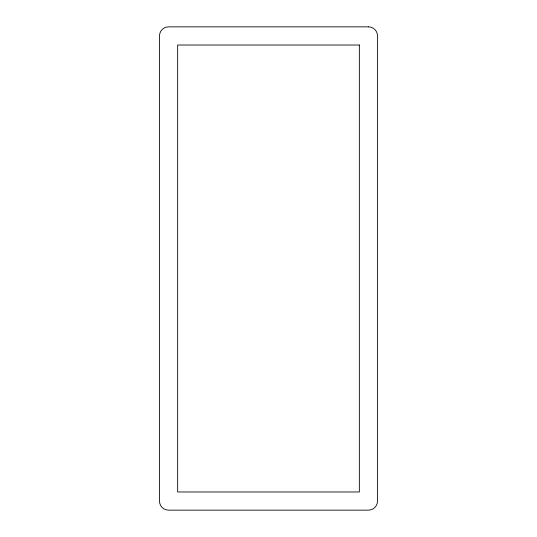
<?xml version="1.0" encoding="UTF-8"?>
<svg xmlns="http://www.w3.org/2000/svg" width="537" height="537" viewBox="0 0 537 537"><rect width="100%" height="100%" fill="white"/><g stroke="black" fill="none" stroke-linecap="round" stroke-linejoin="round"><path stroke-width="0.81" d="M368.429 26.85L168.571 26.85A9.082 9.082 0 0 0 159.482 35.932L159.482 501.068A9.082 9.082 0 0 0 168.571 510.15L368.429 510.15A9.082 9.082 0 0 0 377.518 501.068L377.518 35.932A9.082 9.082 0 0 0 368.429 26.85M359.347 45.021L177.653 45.021L177.653 491.979L359.347 491.979L359.347 45.021"/></g></svg>
